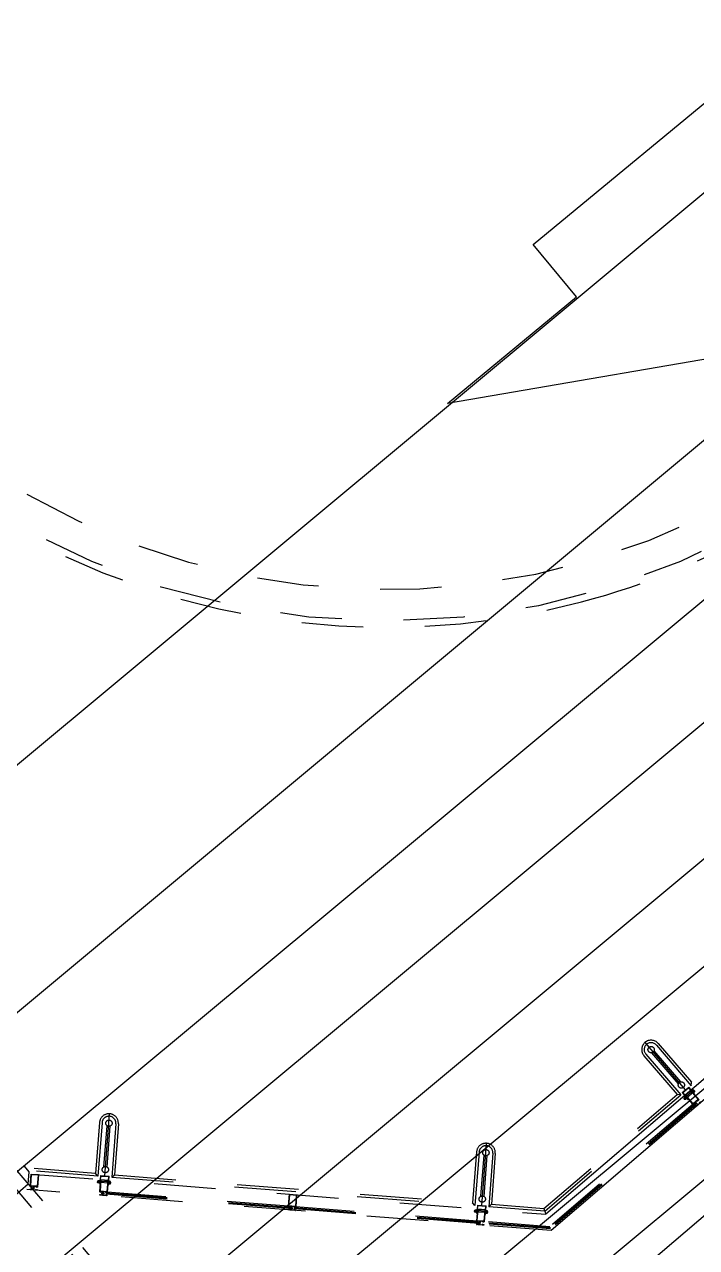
# Model space of a CAD drawing. Extents: x 268 to 383, y 668 to 793.
# Drawn here: x 365.455 to 366.546, y 771.971 to 773.957 of the extents above; entities that cross this region are included whole.
import ezdxf

# ---------------------------------------------------------------- set-up
doc = ezdxf.new("R2010")
doc.units = 0
doc.header["$LTSCALE"] = 0.5
doc.header["$MEASUREMENT"] = 0
doc.linetypes.add('DASHED2', pattern=[0.375, 0.25, -0.125])
doc.linetypes.add('HIDDEN', pattern=[0.375, 0.25, -0.125])
for name, color, linetype in [('2', 1, 'CONTINUOUS'), ('6', 7, 'CONTINUOUS'), ('9', 1, 'DASHED2'), ('paredes', 1, 'CONTINUOUS'), ('PROYECCIONES', 6, 'HIDDEN'), ('texturas', 6, 'CONTINUOUS'), ('tuberia_alumbrado', 3, 'DASHED2'), ('ventanas', 1, 'CONTINUOUS'), ('vidrio', 6, 'CONTINUOUS')]:
    doc.layers.add(name, color=color, linetype=linetype)

# ---------------------------------------------------------------- blocks, each defined once
blk = doc.blocks.new('apoymuro-cortina')
at = {"layer": 'vidrio', "color": 1, "linetype": 'Continuous'}
for p, q in [((0, 0), (-0.0989, 0)), ((0, -0.0574), (0, 0)), ((-0.125, -0.0006), (-0.125, -0.0568)), ((-0.1193, 0), (-0.1244, 0)), ((-0.1244, -0.0574), (-0.1193, -0.0574)), ((-0.122, -0.0096), (-0.122, -0.0032)), ((-0.122, -0.032), (-0.122, -0.0134)), ((-0.0962, -0.032), (-0.122, -0.032)), ((-0.122, -0.0348), (-0.0962, -0.0348)), ((-0.122, -0.044), (-0.122, -0.0348)), ((-0.122, -0.0542), (-0.122, -0.0478)), ((-0.1213, -0.0026), (-0.1199, -0.0026)), ((-0.1199, -0.0102), (-0.1213, -0.0102)), ((-0.1213, -0.0128), (-0.1193, -0.0128)), ((-0.1193, -0.0447), (-0.1213, -0.0447)), ((-0.1213, -0.0472), (-0.1199, -0.0472)), ((-0.1199, -0.0549), (-0.1213, -0.0549)), ((-0.1199, -0.0026), (-0.1199, -0.0038)), ((-0.1199, -0.0089), (-0.1199, -0.0102)), ((-0.1199, -0.0472), (-0.1199, -0.0485)), ((-0.1199, -0.0536), (-0.1199, -0.0549)), ((-0.1186, -0.0038), (-0.1186, -0.0006)), ((-0.1186, -0.0121), (-0.1186, -0.0089)), ((-0.1186, -0.0485), (-0.1186, -0.0453)), ((-0.1186, -0.0568), (-0.1186, -0.0536)), ((-0.0995, -0.0006), (-0.0995, -0.0038)), ((-0.0995, -0.0089), (-0.0995, -0.0121)), ((-0.0995, -0.0453), (-0.0995, -0.0485)), ((-0.0995, -0.0536), (-0.0995, -0.0568)), ((-0.0989, -0.0128), (-0.0968, -0.0128)), ((-0.0968, -0.0447), (-0.0989, -0.0447)), ((-0.0989, -0.0574), (-0.0938, -0.0574)), ((-0.0982, -0.0026), (-0.0968, -0.0026)), ((-0.0982, -0.0038), (-0.0982, -0.0026)), ((-0.0982, -0.0102), (-0.0982, -0.0089)), ((-0.0968, -0.0102), (-0.0982, -0.0102)), ((-0.0982, -0.0472), (-0.0968, -0.0472)), ((-0.0982, -0.0485), (-0.0982, -0.0472)), ((-0.0982, -0.0549), (-0.0982, -0.0536)), ((-0.0968, -0.0549), (-0.0982, -0.0549)), ((-0.0962, -0.0032), (-0.0962, -0.0096)), ((-0.0962, -0.0134), (-0.0962, -0.032)), ((-0.0962, -0.0348), (-0.0962, -0.044)), ((-0.0962, -0.0478), (-0.0962, -0.0542)), ((-0.0938, -0.0574), (0, -0.0574)), ((-0.0931, -0.0033), (-0.0931, -0.0541)), ((-0.0036, -0.0028), (-0.0926, -0.0028)), ((-0.0926, -0.0546), (-0.0036, -0.0546)), ((-0.0031, -0.0541), (-0.0031, -0.0033))]:
    blk.add_line(p, q, dxfattribs=at)
at = {"layer": 'vidrio', "linetype": 'Continuous'}
for p, q in [((-0.0397, 0.0015), (-0.0397, 0.0051)), ((-0.0397, 0.0051), (0.0307, 0.0051)), ((0.0272, 0.0015), (-0.0397, 0.0015)), ((-0.0318, 0.0056), (-0.0318, 0.0075)), ((-0.0318, 0.0075), (-0.0055, 0.0075)), ((-0.0055, 0.0056), (-0.0318, 0.0056)), ((-0.0087, 0.0103), (-0.0287, 0.0103)), ((-0.0287, 0.0103), (-0.0287, 0.0078)), ((-0.0287, 0.0078), (-0.0087, 0.0078)), ((-0.0283, 0.0111), (-0.0283, 0.0201)), ((-0.026, 0.0207), (-0.0113, 0.0207)), ((-0.0113, 0.0105), (-0.026, 0.0105)), ((-0.0237, 0.0201), (-0.0237, 0.0111)), ((-0.0145, 0.0208), (-0.0228, 0.0208)), ((-0.0137, 0.0111), (-0.0137, 0.0201)), ((-0.009, 0.0201), (-0.009, 0.0111)), ((-0.0087, 0.0078), (-0.0087, 0.0103)), ((-0.0055, 0.0075), (-0.0055, 0.0056)), ((0.0272, -0.0589), (0.0272, 0.0015)), ((0.0307, -0.0625), (0.0307, 0.0051)), ((-0.1052, -0.0438), (-0.1133, -0.0438)), ((-0.0397, -0.0589), (0.0272, -0.0589)), ((-0.0397, -0.0625), (-0.0397, -0.0589)), ((0.0307, -0.0625), (-0.0397, -0.0625)), ((-0.0318, -0.0631), (-0.0318, -0.065)), ((-0.0055, -0.0631), (-0.0318, -0.0631)), ((-0.0318, -0.065), (-0.0055, -0.065)), ((-0.0287, -0.0677), (-0.0287, -0.0652)), ((-0.0287, -0.0652), (-0.0087, -0.0652)), ((-0.0087, -0.0677), (-0.0287, -0.0677)), ((-0.0283, -0.0686), (-0.0283, -0.0775)), ((-0.0113, -0.068), (-0.026, -0.068)), ((-0.026, -0.0782), (-0.0113, -0.0782)), ((-0.0127, -0.0055), (-0.0248, -0.0055)), ((-0.0248, -0.0055), (-0.0248, -0.0516)), ((-0.0248, -0.0516), (-0.0127, -0.0516)), ((-0.0247, -0.083), (-0.0247, -0.0782)), ((-0.0127, -0.0792), (-0.0247, -0.0792)), ((-0.0127, -0.0811), (-0.0247, -0.0811)), ((-0.0247, -0.083), (-0.0237, -0.0839)), ((-0.0127, -0.083), (-0.0247, -0.083)), ((-0.0237, -0.0775), (-0.0237, -0.0686)), ((-0.0136, -0.0839), (-0.0237, -0.0839)), ((-0.0145, -0.0783), (-0.0228, -0.0783)), ((-0.0145, -0.0802), (-0.0228, -0.0802)), ((-0.0145, -0.0821), (-0.0228, -0.0821)), ((-0.0187, -0.0838), (-0.0187, -0.0839)), ((-0.0137, -0.0686), (-0.0137, -0.0775)), ((-0.0127, -0.083), (-0.0136, -0.0839)), ((-0.0127, -0.0516), (-0.0127, -0.0055)), ((-0.0127, -0.083), (-0.0127, -0.0782)), ((-0.009, -0.0775), (-0.009, -0.0686)), ((-0.0087, -0.0652), (-0.0087, -0.0677)), ((-0.0055, -0.065), (-0.0055, -0.0631))]:
    blk.add_line(p, q, dxfattribs=at)
at = {"layer": 'vidrio', "color": 1, "linetype": 'Continuous', "extrusion": (0, 0, -1)}
for centre, major_axis, start_param, end_param in [((-0.0989, -0.0006), (0.000451, -0.000451), 2.356194, 3.926991), ((-0.1244, -0.0006), (0.000451, -0.000451), 2.356194, 3.926991), ((-0.1244, -0.0568), (0.000451, 0.000451), 2.356194, 3.926991), ((-0.1213, -0.0032), (0.000451, -0.000451), 2.356194, 3.926991), ((-0.1213, -0.0096), (0.000451, 0.000451), 2.356194, 3.926991), ((-0.1213, -0.0134), (0.000451, -0.000451), 2.356194, 3.926991), ((-0.1213, -0.044), (0.000451, 0.000451), 2.356194, 3.926991), ((-0.1213, -0.0478), (0.000451, -0.000451), 2.356194, 3.926991), ((-0.1213, -0.0542), (0.000451, 0.000451), 2.356194, 3.926991), ((-0.1193, -0.0038), (0.000451, 0.000451), 2.356194, 3.926991), ((-0.1193, -0.0089), (0.000451, -0.000451), 2.356194, 3.926991), ((-0.1193, -0.0485), (0.000451, 0.000451), 2.356194, 3.926991), ((-0.1193, -0.0536), (0.000451, -0.000451), 2.356194, 3.926991), ((-0.1193, -0.0006), (0.000451, -0.000451), 3.926991, 5.497787), ((-0.1193, -0.0038), (0.000451, -0.000451), -0.785398, 0.785398), ((-0.1193, -0.0089), (0.000451, -0.000451), 3.926991, 5.497787), ((-0.1193, -0.0121), (0.000451, -0.000451), -0.785398, 0.785398), ((-0.1193, -0.0453), (0.000451, -0.000451), 3.926991, 5.497787), ((-0.1193, -0.0485), (0.000451, -0.000451), -0.785398, 0.785398), ((-0.1193, -0.0536), (0.000451, -0.000451), 3.926991, 5.497787), ((-0.1193, -0.0568), (0.000451, -0.000451), -0.785398, 0.785398), ((-0.0989, -0.0038), (0.000451, 0.000451), 2.356194, 3.926991), ((-0.0989, -0.0089), (0.000451, -0.000451), 2.356194, 3.926991), ((-0.0989, -0.0121), (0.000451, 0.000451), 2.356194, 3.926991), ((-0.0989, -0.0453), (0.000451, -0.000451), 2.356194, 3.926991), ((-0.0989, -0.0485), (0.000451, 0.000451), 2.356194, 3.926991), ((-0.0989, -0.0536), (0.000451, -0.000451), 2.356194, 3.926991), ((-0.0989, -0.0568), (0.000451, 0.000451), 2.356194, 3.926991), ((-0.0989, -0.0038), (0.000451, -0.000451), -0.785398, 0.785398), ((-0.0989, -0.0089), (0.000451, -0.000451), 3.926991, 5.497787), ((-0.0989, -0.0485), (0.000451, -0.000451), -0.785398, 0.785398), ((-0.0989, -0.0536), (0.000451, -0.000451), 3.926991, 5.497787), ((-0.0968, -0.0032), (0.000451, 0.000451), 5.497787, 7.068583), ((-0.0968, -0.0096), (0.000451, -0.000451), -0.785398, 0.785398), ((-0.0968, -0.0134), (0.000451, -0.000451), 3.926991, 5.497787), ((-0.0968, -0.044), (0.000451, -0.000451), -0.785398, 0.785398), ((-0.0968, -0.0478), (0.000451, 0.000451), 5.497787, 7.068583), ((-0.0926, -0.0033), (0.000361, 0.000361), 3.926991, 5.497787), ((-0.0926, -0.0541), (0.000361, 0.000361), 2.356194, 3.926991)]:
    blk.add_ellipse(centre, major_axis=major_axis, ratio=1, start_param=start_param, end_param=end_param, dxfattribs=at)
at = {"layer": 'vidrio', "linetype": 'Continuous', "extrusion": (0, 0, -1)}
for centre, major_axis, start_param, end_param in [((-0.026, 0.0161), (0.00325, -0.00325), 3.399063, 4.454918), ((-0.026, 0.0151), (0.00325, -0.00325), 0.257471, 1.313326), ((-0.0187, 0.0004), (0.0144, -0.0144), 3.678281, 4.175701), ((-0.0187, 0.0309), (0.0144, 0.0144), 2.107484, 2.604904), ((-0.0113, 0.0161), (0.00325, -0.00325), 3.399063, 4.454918), ((-0.0113, 0.0151), (0.00325, -0.00325), 0.257471, 1.313326), ((-0.026, -0.0726), (0.00325, 0.00325), 4.96986, 6.025715), ((-0.026, -0.0736), (0.00325, 0.00325), 1.828267, 2.884122), ((-0.0187, -0.0883), (0.0144, 0.0144), 5.249077, 5.746497), ((-0.0187, -0.0578), (0.0144, -0.0144), 0.536688, 1.034108), ((-0.0113, -0.0726), (0.00325, 0.00325), 4.96986, 6.025715), ((-0.0113, -0.0736), (0.00325, 0.00325), 1.828267, 2.884122)]:
    blk.add_ellipse(centre, major_axis=major_axis, ratio=1, start_param=start_param, end_param=end_param, dxfattribs=at)
at = {"layer": 'vidrio', "color": 5, "linetype": 'Continuous', "extrusion": (0, 0, -1)}
for centre, major_axis, start_param, end_param in [((-0.0036, -0.0033), (0.000361, -0.000361), 3.926991, 5.497787), ((-0.0036, -0.0541), (0.000361, 0.000361), 0.785398, 2.356194)]:
    blk.add_ellipse(centre, major_axis=major_axis, ratio=1, start_param=start_param, end_param=end_param, dxfattribs=at)

msp = doc.modelspace()

# ---------------------------------------------------------------- linework, layer by layer
at = {"layer": '2', "ltscale": 2}
for p, q in [((368.2239, 775.0709, -249.9372), (364.8245, 772.2398, -249.9372)), ((368.427, 774.8379, -249.9372), (365.0275, 772.0068, -249.9372)), ((368.5385, 774.6724, -249.9372), (365.1391, 771.8414, -249.9372)), ((368.6557, 774.5706, -249.9372), (365.2563, 771.7396, -249.9372)), ((368.7765, 774.45, -249.9372), (365.377, 771.619, -249.9372)), ((368.8542, 774.3402, -249.9372), (365.4548, 771.5092, -249.9372)), ((368.9593, 774.2292, -249.9372), (365.5599, 771.3981, -249.9372)), ((369.0304, 774.1407, -249.9372), (365.631, 771.3096, -249.9372))]:
    msp.add_line(p, q, dxfattribs=at)
at = {"layer": '6'}
msp.add_lwpolyline([(366.1417, 773.3415), (366.351, 773.5144), (366.2807, 773.5994), (366.6307, 773.8887), (366.7009, 773.8037), (366.9364, 773.9983), (366.6961, 773.4365), (366.1417, 773.3415)], dxfattribs=at)
at = {"layer": '9', "ltscale": 0.8}
for p, q in [((366.9866, 772.6182, -249.9372), (366.5371, 772.2339, -249.9372)), ((366.9808, 772.6187, -249.9372), (366.5376, 772.2397, -249.9372)), ((366.5278, 772.2275, -249.9372), (366.4599, 772.3069, -249.9372)), ((366.4806, 772.3, -249.9372), (366.5371, 772.2339, -249.9372)), ((366.4837, 772.3027, -249.9372), (366.5376, 772.2397, -249.9372)), ((366.4604, 772.2827, -249.9372), (366.5142, 772.2197, -249.9372)), ((366.4635, 772.2854, -249.9372), (366.52, 772.2193, -249.9372)), ((366.5163, 772.237, -249.9372), (366.473, 772.2877, -249.9372)), ((366.5202, 772.2403, -249.9372), (366.4769, 772.291, -249.9372)), ((366.5371, 772.2339, -249.9372), (366.5376, 772.2397, -249.9372)), ((366.2981, 772.0349, -249.9372), (366.5142, 772.2197, -249.9372)), ((366.2994, 772.0307, -249.9372), (366.52, 772.2193, -249.9372)), ((366.52, 772.2193, -249.9372), (366.5142, 772.2197, -249.9372)), ((366.5402, 772.204, -249.9372), (366.3077, 772.0053, -249.9372)), ((366.5436, 772.2044, -249.9372), (366.3084, 772.0033, -249.9372)), ((366.5441, 772.2038, -249.9372), (366.3086, 772.0024, -249.9372)), ((366.5447, 772.2031, -249.9372), (366.3089, 772.0016, -249.9372)), ((365.5766, 772.1745, -249.9372), (365.5701, 772.0918, -249.9372)), ((365.5806, 772.1741, -249.9372), (365.5739, 772.0874, -249.9372)), ((365.5852, 772.0877, -249.9372), (365.5933, 772.1919, -249.9372)), ((365.5838, 772.1025, -249.9372), (365.589, 772.169, -249.9372)), ((365.5889, 772.1022, -249.9372), (365.5941, 772.1686, -249.9372)), ((365.6031, 772.1724, -249.9372), (365.5963, 772.0857, -249.9372)), ((365.6072, 772.1721, -249.9372), (365.6007, 772.0894, -249.9372)), ((366.1972, 772.0399, -249.9372), (366.2053, 772.144, -249.9372)), ((366.1885, 772.1266, -249.9372), (366.1821, 772.044, -249.9372)), ((366.1926, 772.1263, -249.9372), (366.1858, 772.0396, -249.9372)), ((366.1957, 772.0547, -249.9372), (366.2009, 772.1212, -249.9372)), ((366.2008, 772.0543, -249.9372), (366.206, 772.1208, -249.9372)), ((366.2151, 772.1245, -249.9372), (366.2083, 772.0378, -249.9372)), ((366.2191, 772.1242, -249.9372), (366.2127, 772.0416, -249.9372)), ((365.4624, 772.0946, -249.9372), (365.4547, 772.1038, -249.9372)), ((365.458, 772.0999, -249.9372), (365.4588, 772.1005, -249.9372)), ((365.5701, 772.0918, -249.9372), (365.4588, 772.1005, -249.9372)), ((365.4609, 772.0742, -249.9372), (365.4624, 772.0946, -249.9372)), ((365.5739, 772.0874, -249.9372), (365.4611, 772.0963, -249.9372)), ((365.4609, 772.0742, -249.9372), (365.0487, 771.7219, -249.9372)), ((365.4642, 772.0704, -249.9372), (365.4658, 772.0908, -249.9372)), ((365.4643, 772.0716, -249.9372), (365.4658, 772.0908, -249.9372)), ((365.4649, 772.0718, -249.9372), (365.4663, 772.09, -249.9372)), ((365.4658, 772.0908, -249.9372), (366.3012, 772.0255, -249.9372)), ((365.4658, 772.0908, -249.9372), (365.4775, 772.0898, -249.9372)), ((365.4664, 772.0901, -249.9372), (365.4768, 772.0893, -249.9372)), ((365.4769, 772.0892, -249.9372), (365.4754, 772.071, -249.9372)), ((365.4775, 772.0898, -249.9372), (365.4759, 772.0697, -249.9372)), ((365.5739, 772.0874, -249.9372), (365.5701, 772.0918, -249.9372)), ((365.5963, 772.0857, -249.9372), (365.6007, 772.0894, -249.9372)), ((365.5963, 772.0857, -249.9372), (366.1858, 772.0396, -249.9372)), ((365.6007, 772.0894, -249.9372), (366.1821, 772.044, -249.9372)), ((366.3097, 771.9991, -249.9372), (365.4587, 772.0657, -249.9372)), ((365.4638, 772.0654, -249.9372), (365.4639, 772.0664, -249.9372)), ((365.4754, 772.0644, -249.9372), (365.4639, 772.0652, -249.9372)), ((365.464, 772.0665, -249.9372), (365.4647, 772.0665, -249.9372)), ((365.4642, 772.0706, -249.9372), (365.4643, 772.0716, -249.9372)), ((365.465, 772.0704, -249.9372), (365.4643, 772.0705, -249.9372)), ((365.4644, 772.0663, -249.9372), (365.4644, 772.066, -249.9372)), ((365.4646, 772.0662, -249.9372), (365.4644, 772.0663, -249.9372)), ((365.4645, 772.0658, -249.9372), (365.4658, 772.0657, -249.9372)), ((365.4647, 772.071, -249.9372), (365.4647, 772.0707, -249.9372)), ((365.4647, 772.0707, -249.9372), (365.465, 772.0707, -249.9372)), ((365.4662, 772.071, -249.9372), (365.4649, 772.0711, -249.9372)), ((365.4753, 772.0709, -249.9372), (365.465, 772.0717, -249.9372)), ((365.4657, 772.0664, -249.9372), (365.4663, 772.0664, -249.9372)), ((365.4659, 772.0661, -249.9372), (365.4657, 772.0662, -249.9372)), ((365.4659, 772.0658, -249.9372), (365.4659, 772.0661, -249.9372)), ((365.466, 772.0706, -249.9372), (365.4663, 772.0706, -249.9372)), ((365.4667, 772.0703, -249.9372), (365.466, 772.0703, -249.9372)), ((365.4663, 772.0706, -249.9372), (365.4663, 772.0708, -249.9372)), ((365.4665, 772.0662, -249.9372), (365.4664, 772.0658, -249.9372)), ((365.4666, 772.0657, -249.9372), (365.4684, 772.0655, -249.9372)), ((365.4669, 772.0691, -249.9372), (365.4667, 772.0674, -249.9372)), ((365.4668, 772.0708, -249.9372), (365.4668, 772.0704, -249.9372)), ((365.4688, 772.0708, -249.9372), (365.467, 772.0709, -249.9372)), ((365.4684, 772.0655, -249.9372), (365.4688, 772.0708, -249.9372)), ((365.4694, 772.0707, -249.9372), (365.469, 772.0655, -249.9372)), ((365.469, 772.0655, -249.9372), (365.4728, 772.0652, -249.9372)), ((365.4732, 772.0704, -249.9372), (365.4694, 772.0707, -249.9372)), ((365.4711, 772.0671, -249.9372), (365.4712, 772.0687, -249.9372)), ((365.4729, 772.0653, -249.9372), (365.473, 772.0657, -249.9372)), ((365.4731, 772.0658, -249.9372), (365.4738, 772.0658, -249.9372)), ((365.4733, 772.0699, -249.9372), (365.4733, 772.0703, -249.9372)), ((365.4741, 772.0697, -249.9372), (365.4734, 772.0697, -249.9372)), ((365.4735, 772.0655, -249.9372), (365.4735, 772.0653, -249.9372)), ((365.4737, 772.0655, -249.9372), (365.4735, 772.0655, -249.9372)), ((365.4736, 772.0651, -249.9372), (365.4749, 772.065, -249.9372)), ((365.4739, 772.0703, -249.9372), (365.4738, 772.07, -249.9372)), ((365.4738, 772.07, -249.9372), (365.4741, 772.0699, -249.9372)), ((365.4753, 772.0703, -249.9372), (365.474, 772.0704, -249.9372)), ((365.4748, 772.0657, -249.9372), (365.4755, 772.0657, -249.9372)), ((365.475, 772.0654, -249.9372), (365.4748, 772.0654, -249.9372)), ((365.475, 772.0651, -249.9372), (365.475, 772.0654, -249.9372)), ((365.4751, 772.0699, -249.9372), (365.4754, 772.0698, -249.9372)), ((365.4758, 772.0696, -249.9372), (365.4751, 772.0696, -249.9372)), ((365.4754, 772.0698, -249.9372), (365.4754, 772.0701, -249.9372)), ((365.4756, 772.0655, -249.9372), (365.4755, 772.0645, -249.9372)), ((365.5842, 772.0582, -249.9372), (365.5843, 772.0599, -249.9372)), ((365.8859, 772.0355, -249.9372), (365.5842, 772.0591, -249.9372)), ((365.8859, 772.0347, -249.9372), (365.5842, 772.0582, -249.9372)), ((365.886, 772.0363, -249.9372), (365.5843, 772.0599, -249.9372)), ((365.8834, 772.0384, -249.9372), (365.5891, 772.0614, -249.9372)), ((365.8833, 772.0389, -249.9372), (365.8848, 772.058, -249.9372)), ((365.8839, 772.0391, -249.9372), (365.8853, 772.0572, -249.9372)), ((365.8848, 772.058, -249.9372), (365.8965, 772.0571, -249.9372)), ((365.8854, 772.0573, -249.9372), (365.8958, 772.0565, -249.9372)), ((365.8959, 772.0564, -249.9372), (365.8945, 772.0382, -249.9372)), ((365.8965, 772.0571, -249.9372), (365.895, 772.0369, -249.9372)), ((365.8832, 772.0378, -249.9372), (365.8833, 772.0389, -249.9372)), ((365.884, 772.0376, -249.9372), (365.8834, 772.0377, -249.9372)), ((365.8838, 772.0382, -249.9372), (365.8838, 772.0379, -249.9372)), ((365.8838, 772.0379, -249.9372), (365.884, 772.0379, -249.9372)), ((365.8852, 772.0382, -249.9372), (365.8839, 772.0383, -249.9372)), ((365.8944, 772.0381, -249.9372), (365.884, 772.039, -249.9372)), ((365.8851, 772.0378, -249.9372), (365.8853, 772.0378, -249.9372)), ((365.8857, 772.0375, -249.9372), (365.8851, 772.0376, -249.9372)), ((365.8853, 772.0378, -249.9372), (365.8854, 772.0381, -249.9372)), ((365.8859, 772.038, -249.9372), (365.8858, 772.0376, -249.9372)), ((365.8859, 772.0363, -249.9372), (365.8858, 772.0347, -249.9372)), ((365.8879, 772.038, -249.9372), (365.886, 772.0382, -249.9372)), ((365.8875, 772.0328, -249.9372), (365.8879, 772.038, -249.9372)), ((365.8885, 772.038, -249.9372), (365.8881, 772.0327, -249.9372)), ((365.8923, 772.0377, -249.9372), (365.8885, 772.038, -249.9372)), ((365.8902, 772.0343, -249.9372), (365.8903, 772.036, -249.9372)), ((366.1919, 772.0116, -249.9372), (365.8902, 772.0351, -249.9372)), ((366.192, 772.0124, -249.9372), (365.8903, 772.036, -249.9372)), ((365.8923, 772.0371, -249.9372), (365.8924, 772.0375, -249.9372)), ((365.8931, 772.0369, -249.9372), (365.8925, 772.037, -249.9372)), ((365.8929, 772.0375, -249.9372), (365.8929, 772.0372, -249.9372)), ((365.8929, 772.0372, -249.9372), (365.8931, 772.0372, -249.9372)), ((365.8943, 772.0375, -249.9372), (365.893, 772.0376, -249.9372)), ((365.8942, 772.0371, -249.9372), (365.8944, 772.0371, -249.9372)), ((365.8948, 772.0368, -249.9372), (365.8942, 772.0368, -249.9372)), ((365.8944, 772.0371, -249.9372), (365.8945, 772.0374, -249.9372)), ((366.1894, 772.0145, -249.9372), (365.8951, 772.0375, -249.9372)), ((366.1858, 772.0396, -249.9372), (366.1821, 772.044, -249.9372)), ((366.2083, 772.0378, -249.9372), (366.2127, 772.0416, -249.9372)), ((366.2994, 772.0307, -249.9372), (366.2083, 772.0378, -249.9372)), ((366.2127, 772.0416, -249.9372), (366.2981, 772.0349, -249.9372)), ((366.2981, 772.0349, -249.9372), (366.3012, 772.0255, -249.9372)), ((365.8828, 772.0326, -249.9372), (365.8829, 772.0337, -249.9372)), ((365.8944, 772.0316, -249.9372), (365.883, 772.0325, -249.9372)), ((365.8831, 772.0338, -249.9372), (365.8837, 772.0337, -249.9372)), ((365.8834, 772.0335, -249.9372), (365.8834, 772.0332, -249.9372)), ((365.8837, 772.0335, -249.9372), (365.8834, 772.0335, -249.9372)), ((365.8835, 772.0331, -249.9372), (365.8848, 772.033, -249.9372)), ((365.8847, 772.0337, -249.9372), (365.8854, 772.0336, -249.9372)), ((365.885, 772.0334, -249.9372), (365.8847, 772.0334, -249.9372)), ((365.885, 772.0331, -249.9372), (365.885, 772.0334, -249.9372)), ((365.8855, 772.0335, -249.9372), (365.8855, 772.033, -249.9372)), ((365.8856, 772.0329, -249.9372), (365.8875, 772.0328, -249.9372)), ((365.8881, 772.0327, -249.9372), (365.8918, 772.0324, -249.9372)), ((366.1919, 772.0107, -249.9372), (365.8902, 772.0343, -249.9372)), ((365.892, 772.0325, -249.9372), (365.892, 772.033, -249.9372)), ((365.8922, 772.0331, -249.9372), (365.8928, 772.033, -249.9372)), ((365.8925, 772.0328, -249.9372), (365.8925, 772.0325, -249.9372)), ((365.8928, 772.0328, -249.9372), (365.8925, 772.0328, -249.9372)), ((365.8926, 772.0324, -249.9372), (365.8939, 772.0323, -249.9372)), ((365.8941, 772.0327, -249.9372), (365.8938, 772.0327, -249.9372)), ((365.8939, 772.0329, -249.9372), (365.8945, 772.0329, -249.9372)), ((365.8941, 772.0324, -249.9372), (365.8941, 772.0327, -249.9372)), ((365.8946, 772.0328, -249.9372), (365.8945, 772.0317, -249.9372)), ((366.3086, 772.0024, -249.9372), (366.1962, 772.0112, -249.9372)), ((366.3089, 772.0016, -249.9372), (366.1962, 772.0104, -249.9372)), ((366.3084, 772.0033, -249.9372), (366.1963, 772.0121, -249.9372)), ((366.3077, 772.0053, -249.9372), (366.2011, 772.0136, -249.9372))]:
    msp.add_line(p, q, dxfattribs=at)
for centre, radius in [((366.0419, 774.216, -249.9372), 1.2277), ((366.472, 772.2927, -249.9372), 0.00512), ((366.5211, 772.2353, -249.9372), 0.00512), ((365.5919, 772.1733, -249.9372), 0.00512), ((366.2038, 772.1254, -249.9372), 0.00512), ((365.586, 772.0979, -249.9372), 0.00512), ((366.1979, 772.0501, -249.9372), 0.00512)]:
    msp.add_circle(centre, radius, dxfattribs=at)
for centre, radius, start, end in [((366.0419, 774.216, -249.9372), 1.1765, 315.5185, 125.5415), ((366.0419, 774.216, -249.9372), 1.1765, 230.5454, 305.5415), ((366.0419, 774.216, -249.9372), 1.2379, 235.865, 284.8339), ((366.0419, 774.216, -249.9372), 1.2379, 284.8339, 300.0543), ((366.472, 772.2927, -249.9372), 0.0153, 40.53, 220.53), ((366.472, 772.2927, -249.9372), 0.0113, 40.53, 220.53), ((365.5919, 772.1733, -249.9372), 0.0153, 355.53, 175.53), ((365.5919, 772.1733, -249.9372), 0.0113, 355.53, 175.53), ((366.2038, 772.1254, -249.9372), 0.0153, 355.53, 175.53), ((366.2038, 772.1254, -249.9372), 0.0113, 355.53, 175.53)]:
    msp.add_arc(centre, radius, start, end, dxfattribs=at)
for centre, major_axis, start_param, end_param in [((365.4664, 772.09, -249.9372), (0.0000794, 0.0000679), 0.785398, 2.356194), ((365.4639, 772.0654, -249.9372), (0.0000992, 0.0000848), 2.356194, 3.926991), ((365.464, 772.0664, -249.9372), (-0.0000848, 0.0000992), -0.785398, 0.785398), ((365.4643, 772.0706, -249.9372), (0.0000992, 0.0000848), 2.356194, 3.926991), ((365.4645, 772.066, -249.9372), (0.0000992, 0.0000848), 2.356194, 3.926991), ((365.4646, 772.0664, -249.9372), (-0.0000848, 0.0000992), 2.356194, 3.926991), ((365.4646, 772.0664, -249.9372), (-0.0000848, 0.0000992), 3.926991, 5.497787), ((365.465, 772.0718, -249.9372), (0.0000794, 0.0000679), 2.356194, 3.926991), ((365.465, 772.0705, -249.9372), (-0.0000848, 0.0000992), 3.926991, 5.497787), ((365.465, 772.0705, -249.9372), (-0.0000848, 0.0000992), 2.356194, 3.926991), ((365.4657, 772.0663, -249.9372), (-0.0000848, 0.0000992), -0.785398, 0.785398), ((365.4657, 772.0663, -249.9372), (0.0000992, 0.0000848), 2.356194, 3.926991), ((365.4658, 772.0659, -249.9372), (-0.0000848, 0.0000992), 2.356194, 3.926991), ((365.466, 772.0704, -249.9372), (-0.0000848, 0.0000992), -0.785398, 0.785398), ((365.466, 772.0704, -249.9372), (0.0000992, 0.0000848), 2.356194, 3.926991), ((365.4662, 772.0709, -249.9372), (0.0000992, 0.0000848), 5.497787, 7.068583), ((365.4663, 772.0662, -249.9372), (-0.0000848, 0.0000992), 3.926991, 5.497787), ((365.4666, 772.0658, -249.9372), (0.0000992, 0.0000848), 2.356194, 3.926991), ((365.4667, 772.0704, -249.9372), (-0.0000848, 0.0000992), 2.356194, 3.926991), ((365.467, 772.0708, -249.9372), (-0.0000848, 0.0000992), -0.785398, 0.785398), ((365.4728, 772.0653, -249.9372), (-0.0000848, 0.0000992), 2.356194, 3.926991), ((365.4731, 772.0657, -249.9372), (-0.0000848, 0.0000992), -0.785398, 0.785398), ((365.4732, 772.0703, -249.9372), (-0.0000848, 0.0000992), 3.926991, 5.497787), ((365.4734, 772.0699, -249.9372), (0.0000992, 0.0000848), 2.356194, 3.926991), ((365.4736, 772.0652, -249.9372), (0.0000992, 0.0000848), 2.356194, 3.926991), ((365.4738, 772.0657, -249.9372), (-0.0000848, 0.0000992), 2.356194, 3.926991), ((365.4738, 772.0657, -249.9372), (-0.0000848, 0.0000992), 3.926991, 5.497787), ((365.474, 772.0702, -249.9372), (-0.0000848, 0.0000992), -0.785398, 0.785398), ((365.4741, 772.0698, -249.9372), (-0.0000848, 0.0000992), 3.926991, 5.497787), ((365.4741, 772.0698, -249.9372), (-0.0000848, 0.0000992), 2.356194, 3.926991), ((365.4748, 772.0656, -249.9372), (-0.0000848, 0.0000992), -0.785398, 0.785398), ((365.4748, 772.0656, -249.9372), (0.0000992, 0.0000848), 2.356194, 3.926991), ((365.4749, 772.0651, -249.9372), (-0.0000848, 0.0000992), 2.356194, 3.926991), ((365.4751, 772.0697, -249.9372), (-0.0000848, 0.0000992), -0.785398, 0.785398), ((365.4751, 772.0697, -249.9372), (0.0000992, 0.0000848), 2.356194, 3.926991), ((365.4753, 772.071, -249.9372), (0.0000794, 0.0000679), 3.926991, 5.497787), ((365.4753, 772.0701, -249.9372), (0.0000992, 0.0000848), 5.497787, 7.068583), ((365.4754, 772.0645, -249.9372), (-0.0000848, 0.0000992), 2.356194, 3.926991), ((365.4754, 772.0655, -249.9372), (-0.0000848, 0.0000992), 3.926991, 5.497787), ((365.4758, 772.0697, -249.9372), (-0.0000848, 0.0000992), 2.356194, 3.926991), ((365.8854, 772.0572, -249.9372), (0.0000794, 0.0000679), 0.785398, 2.356194), ((365.8834, 772.0378, -249.9372), (0.0000992, 0.0000848), 2.356194, 3.926991), ((365.884, 772.0391, -249.9372), (0.0000794, 0.0000679), 2.356194, 3.926991), ((365.884, 772.0378, -249.9372), (-0.0000848, 0.0000992), 3.926991, 5.497787), ((365.884, 772.0378, -249.9372), (-0.0000848, 0.0000992), 2.356194, 3.926991), ((365.8851, 772.0377, -249.9372), (-0.0000848, 0.0000992), -0.785398, 0.785398), ((365.8851, 772.0377, -249.9372), (0.0000992, 0.0000848), 2.356194, 3.926991), ((365.8852, 772.0381, -249.9372), (0.0000992, 0.0000848), 5.497787, 7.068583), ((365.8857, 772.0376, -249.9372), (-0.0000848, 0.0000992), 2.356194, 3.926991), ((365.886, 772.038, -249.9372), (-0.0000848, 0.0000992), -0.785398, 0.785398), ((365.8923, 772.0375, -249.9372), (-0.0000848, 0.0000992), 3.926991, 5.497787), ((365.8925, 772.0371, -249.9372), (0.0000992, 0.0000848), 2.356194, 3.926991), ((365.893, 772.0375, -249.9372), (-0.0000848, 0.0000992), -0.785398, 0.785398), ((365.8931, 772.0371, -249.9372), (-0.0000848, 0.0000992), 3.926991, 5.497787), ((365.8931, 772.0371, -249.9372), (-0.0000848, 0.0000992), 2.356194, 3.926991), ((365.8942, 772.037, -249.9372), (-0.0000848, 0.0000992), -0.785398, 0.785398), ((365.8942, 772.037, -249.9372), (0.0000992, 0.0000848), 2.356194, 3.926991), ((365.8943, 772.0374, -249.9372), (0.0000992, 0.0000848), 5.497787, 7.068583), ((365.8944, 772.0382, -249.9372), (0.0000794, 0.0000679), 3.926991, 5.497787), ((365.8948, 772.0369, -249.9372), (-0.0000848, 0.0000992), 2.356194, 3.926991), ((365.883, 772.0326, -249.9372), (0.0000992, 0.0000848), 2.356194, 3.926991), ((365.883, 772.0337, -249.9372), (-0.0000848, 0.0000992), -0.785398, 0.785398), ((365.8835, 772.0332, -249.9372), (0.0000992, 0.0000848), 2.356194, 3.926991), ((365.8837, 772.0336, -249.9372), (-0.0000848, 0.0000992), 3.926991, 5.497787), ((365.8837, 772.0336, -249.9372), (-0.0000848, 0.0000992), 2.356194, 3.926991), ((365.8847, 772.0335, -249.9372), (-0.0000848, 0.0000992), -0.785398, 0.785398), ((365.8847, 772.0335, -249.9372), (0.0000992, 0.0000848), 2.356194, 3.926991), ((365.8848, 772.0331, -249.9372), (-0.0000848, 0.0000992), 2.356194, 3.926991), ((365.8854, 772.0335, -249.9372), (-0.0000848, 0.0000992), 3.926991, 5.497787), ((365.8856, 772.033, -249.9372), (0.0000992, 0.0000848), 2.356194, 3.926991), ((365.8919, 772.0326, -249.9372), (-0.0000848, 0.0000992), 2.356194, 3.926991), ((365.8922, 772.0329, -249.9372), (-0.0000848, 0.0000992), -0.785398, 0.785398), ((365.8926, 772.0325, -249.9372), (0.0000992, 0.0000848), 2.356194, 3.926991), ((365.8928, 772.0329, -249.9372), (-0.0000848, 0.0000992), 3.926991, 5.497787), ((365.8928, 772.0329, -249.9372), (-0.0000848, 0.0000992), 2.356194, 3.926991), ((365.8938, 772.0328, -249.9372), (-0.0000848, 0.0000992), -0.785398, 0.785398), ((365.8938, 772.0328, -249.9372), (0.0000992, 0.0000848), 2.356194, 3.926991), ((365.8939, 772.0324, -249.9372), (-0.0000848, 0.0000992), 2.356194, 3.926991), ((365.8944, 772.0317, -249.9372), (-0.0000848, 0.0000992), 2.356194, 3.926991), ((365.8945, 772.0328, -249.9372), (-0.0000848, 0.0000992), 3.926991, 5.497787)]:
    msp.add_ellipse(centre, major_axis=major_axis, ratio=1, start_param=start_param, end_param=end_param, dxfattribs=at)
at = {"layer": 'paredes', "color": 6}
msp.add_line((367.687, 773.1767, -249.9372), (366.3097, 771.9991, -249.9372), dxfattribs=at)
at = {"layer": 'PROYECCIONES'}
for p, q in [((364.6714, 772.9976, -249.9372), (365.7094, 771.7836, -249.9372)), ((364.6538, 772.9867, -249.9372), (365.6938, 771.7703, -249.9372))]:
    msp.add_line(p, q, dxfattribs=at)
at = {"layer": 'texturas', "color": 1}
msp.add_line((368.2531, 773.4722, -249.9372), (366.3577, 771.8517, -249.9372), dxfattribs=at)
at = {"layer": 'tuberia_alumbrado', "ltscale": 10}
msp.add_circle((367.8806, 778.4437), 14.8581, dxfattribs=at)
at = {"layer": 'ventanas'}
msp.add_line((367.6704, 773.1962, -249.9372), (366.3012, 772.0255, -249.9372), dxfattribs=at)

# ---------------------------------------------------------------- block references
at = {"layer": '9', "ltscale": 0.8, "yscale": 0.204614992961865, "zscale": 0.2046149929618987}
for p, xscale, rotation in [((366.5363, 772.2265, -249.9372), -0.2046149929618349, 310.5299999999834), ((365.5905, 772.081, -249.9372), -0.2046149929619483, 265.5300000000097), ((366.2025, 772.0332, -249.9372), -0.2046149929619483, 265.5300000000097)]:
    msp.add_blockref('apoymuro-cortina', p, dxfattribs=dict(at, xscale=xscale, rotation=rotation))

doc.saveas('drawing.dxf')
